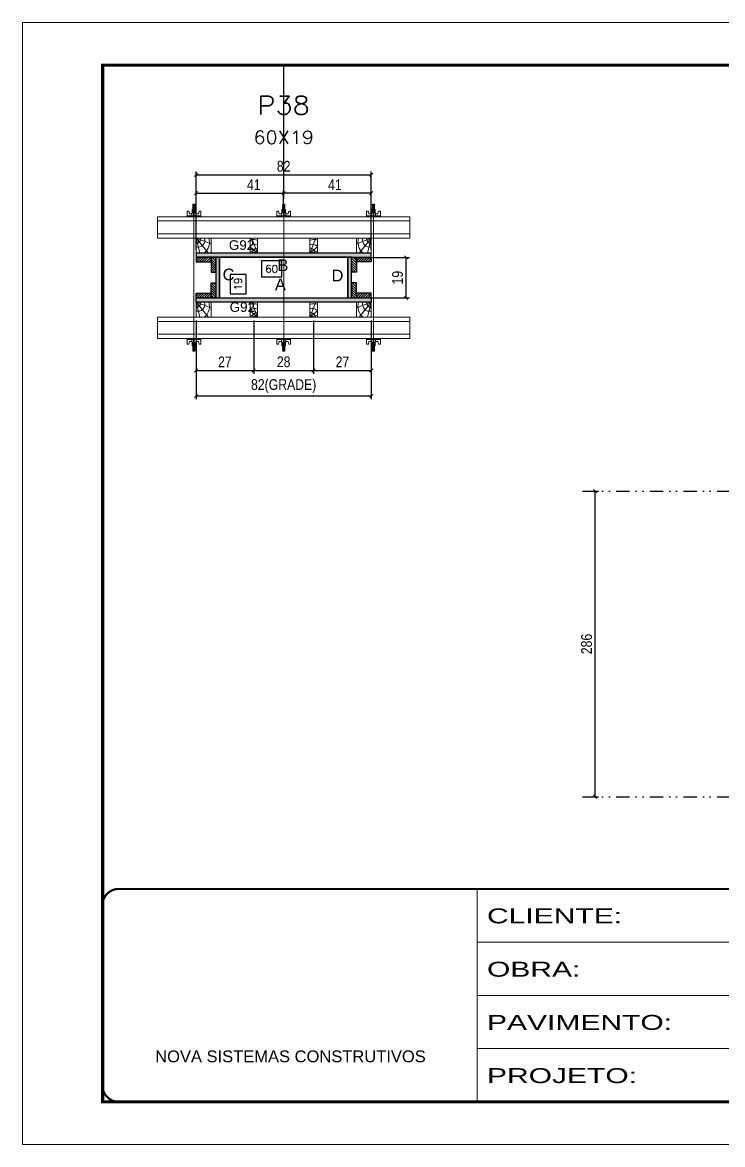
# Model space of a CAD drawing. Extents: x 808 to 7089, y -98 to 17032.
# Drawn here: x 808 to 1463, y 1051 to 2101 of the extents above; entities that cross this region are included whole.
import ezdxf
from ezdxf.enums import TextEntityAlignment as Align

# ---------------------------------------------------------------- set-up
doc = ezdxf.new("R2010")
doc.units = 0
for name, pattern in [('CONTINUO', [0]), ('DASHED', [0.75, 0.5, -0.25]), ('DIVIDE2', [0.625, 0.25, -0.125, 0, -0.125, 0, -0.125]), ('HIDDEN', [0.375, 0.25, -0.125])]:
    doc.linetypes.add(name, pattern=pattern)
for name, color, linetype in [('CHAPA', 1, 'Continuous'), ('COTA', 241, 'Continuous'), ('Cota Seção (2x)', 241, 'Continuous'), ('MEIO_PONT', 93, 'Continuous'), ('Nível', 160, 'Continuous'), ('Painéis', 200, 'Continuous'), ('SARRAFO', 251, 'Continuous'), ('Texto de Titulo', 7, 'Continuous'), ('Texto Qtd Sarr', 242, 'Continuous'), ('TEXTO_GERAL', 7, 'Continuous')]:
    doc.layers.add(name, color=color, linetype=linetype)
for name, color, linetype, lineweight in [('Folhas', 255, 'Continuous', 9), ('Hachura', 251, 'Continuous', 9), ('Madeira', 126, 'Continuous', 18), ('Perfil Metálico', 224, 'Continuous', 18), ('SARRAFO DE PRESSAO', 251, 'DASHED', 9), ('Texto Seção', 7, 'Continuous', 15)]:
    doc.layers.add(name, color=color, linetype=linetype, lineweight=lineweight)
doc.styles.add('ARIAL', font='arial.ttf')
doc.styles.add('COTA TECNICA 2X', font='techl___.ttf', dxfattribs={"height": 10})
doc.styles.add('COTA TECNICA-50', font='techl___.ttf', dxfattribs={"height": 10})
doc.styles.add('ROMANS', font='romans.shx')
doc.styles.add('SANSSERIF', font='sas_____.pfb')
doc.styles.add('Tecnologia', font='')
doc.styles.get('Tecnologia').set_extended_font_data('Forgotten Futurist')
doc.dimstyles.new('COTA PAINEL-50', dxfattribs={"dimtxt": 10, "dimasz": 3, "dimexe": 3, "dimexo": 3, "dimgap": 3, "dimtad": 1, "dimdec": 1, "dimzin": 12, "dimdsep": 46, "dimtxsty": 'COTA TECNICA-50', "dimblk1": 'OBLIQUE', "dimblk2": 'OBLIQUE', "dimsah": 1, "dimcen": 0.9, "dimclrd": 4, "dimclre": 4, "dimclrt": 240, "dimadec": 1, "dimazin": 3, "dimtfac": 1, "dimtdec": 1, "dimtmove": 0, "dimatfit": 3, "dimfxl": 1, "dimtolj": 1, "dimtzin": 12, "dimarcsym": 0})
doc.dimstyles.new('SECAO PILAR', dxfattribs={"dimtxt": 10, "dimasz": 3, "dimexe": 3, "dimexo": 3, "dimgap": 3, "dimtad": 1, "dimdec": 1, "dimlfac": 0.5, "dimzin": 12, "dimdsep": 46, "dimtxsty": 'COTA TECNICA 2X', "dimblk1": 'OBLIQUE', "dimblk2": 'OBLIQUE', "dimsah": 1, "dimcen": 0.9, "dimclrd": 256, "dimclre": 256, "dimclrt": 256, "dimadec": 1, "dimazin": 3, "dimtfac": 1, "dimtdec": 1, "dimtmove": 0, "dimatfit": 3, "dimfxl": 1, "dimtolj": 1, "dimtzin": 12, "dimarcsym": 0})
doc.dimstyles.new('SECÇÃO 2', dxfattribs={"dimtxt": 7, "dimasz": 6, "dimexe": 0.18, "dimexo": 2, "dimgap": -4, "dimtad": 3, "dimdec": 1, "dimlfac": 0.5, "dimzin": 12, "dimdsep": 46, "dimtxsty": 'ROMANS', "dimblk": 'ARCHTICK', "dimcen": 0.09, "dimse1": 1, "dimse2": 1, "dimsd1": 1, "dimsd2": 1, "dimclrd": 180, "dimclre": 5, "dimclrt": 1, "dimadec": 0, "dimazin": 3, "dimtfac": 1, "dimtdec": 1, "dimtofl": 0, "dimtmove": 0, "dimatfit": 3, "dimldrblk": 'ARCHTICK', "dimfxl": 1, "dimtolj": 1, "dimtzin": 0, "dimarcsym": 0})
pattern_1 = [(225, (-8368.3097, -21048.1592), (1.12253202, -1.12253202), [])]
pattern_2 = [(225, (-8153.3097, -21048.1592), (1.12253202, -1.12253202), [])]
pattern_3 = [(135, (-21775.166, 11346.2008), (-1.12253202, -1.12253202), [])]
pattern_4 = [(135, (-21795.166, 11346.2008), (-1.12253202, -1.12253202), [])]

# ---------------------------------------------------------------- blocks, each defined once
blk = doc.blocks.new('9999999999')
at = {"color": 30, "linetype": 'CONTINUO'}
for p, q in [((98564.6, 34230.2), (98564.6, 34429.4)), ((98564.6, 34379.6), (99584, 34379.6)), ((98564.6, 34329.8), (99488, 34329.8)), ((98564.6, 34280), (99488, 34280))]:
    blk.add_line(p, q, dxfattribs=at)
at = {"color": 30, "linetype": 'CONTINUO', "const_width": 2}
blk.add_lwpolyline([(99584, 34230.2), (99584, 34414.4, 0.414214), (99569, 34429.4), (98229, 34429.4, 0.414214), (98214, 34414.4), (98214, 34245.2, 0.414214), (98229, 34230.2), (99584, 34230.2)], format="xyb", dxfattribs=at)
at = {"layer": 'Folhas'}
blk.add_lwpolyline([(98139, 34190.2), (99624, 34190.2), (99624, 35240.2), (98139, 35240.2)], close=True, dxfattribs=at)
at = {"layer": 'Folhas', "color": 30, "const_width": 3}
blk.add_lwpolyline([(98214, 34230.2), (99584, 34230.2), (99584, 35200.2), (98214, 35200.2)], close=True, dxfattribs=at)
at = {"color": 7, "linetype": 'Continuous', "ltscale": 5, "style": 'ARIAL'}
blk.add_text('NOVA SISTEMAS CONSTRUTIVOS', height=11.059, dxfattribs=at).set_placement((98263.2, 34267.2))
at = {"layer": 'Folhas', "color": 7, "style": 'Tecnologia', "width": 1.5}
for s, p in [('CLIENTE:', (98573.7, 34397.2)), ('OBRA:', (98573.7, 34347.3)), ('PAVIMENTO:', (98573.7, 34297.5)), ('PROJETO:', (98573.7, 34247.7))]:
    blk.add_text(s, height=14, dxfattribs=at).set_placement(p)
blk = doc.blocks.new('titulo1')
at = {"layer": 'Defpoints', "color": 252, "linetype": 'HIDDEN', "ltscale": 2}
blk.add_line((0, 0), (0, 125), dxfattribs=at)
at = {"layer": 'Defpoints', "style": 'ROMANS', "oblique": 15}
blk.add_attdef('FOLHA', text='', height=10, dxfattribs=at).set_placement((0, 15.6), align=Align.MIDDLE_CENTER)
at = {"layer": 'Texto Qtd Sarr', "color": 3, "style": 'ROMANS', "oblique": 15}
for tag, height, p in [('TITULO', 17, (0, 71.4)), ('SEÇÃO', 12, (0, 41.5))]:
    blk.add_attdef(tag, text='', height=height, dxfattribs=at).set_placement(p, align=Align.MIDDLE_CENTER)
blk = doc.blocks.new('*D88')
at = {"layer": 'Cota Seção (2x)', "color": 180, "lineweight": -2, "transparency": 16777216}
for p, q in [((1050.9, 1877.9), (1031.9, 1877.9)), ((1031.9, 1877.9), (1031.9, 1862.9)), ((1050.9, 1862.9), (1050.9, 1877.9)), ((1031.9, 1862.9), (1050.9, 1862.9))]:
    blk.add_line(p, q, dxfattribs=at)
at = {"layer": 'Defpoints', "color": 0, "transparency": 16777216}
for p in [(1112.6, 1858.9), (992.6, 1843.2), (1112.6, 1843.2)]:
    blk.add_point(p, dxfattribs=at)
at = {"layer": 'Cota Seção (2x)', "color": 1, "transparency": 16777216, "insert": (1041.4, 1870.4), "char_height": 7, "attachment_point": 5, "style": 'ROMANS'}
blk.add_mtext('\\A1;60', dxfattribs=at)
blk = doc.blocks.new('_ArchTick')
at = {"color": 0, "linetype": 'ByBlock', "const_width": 0.15}
blk.add_lwpolyline([(-0.5, -0.5), (0.5, 0.5)], dxfattribs=at)
blk = doc.blocks.new('*D89')
at = {"layer": 'Cota Seção (2x)', "color": 180, "lineweight": -2, "transparency": 16777216}
for p, q in [((1017.4, 1865.2), (1002.4, 1865.2)), ((1002.4, 1865.2), (1002.4, 1847.2)), ((1017.4, 1847.2), (1017.4, 1865.2)), ((1002.4, 1847.2), (1017.4, 1847.2))]:
    blk.add_line(p, q, dxfattribs=at)
at = {"layer": 'Defpoints', "color": 0, "transparency": 16777216}
for p in [(992.6, 1881.2), (1021.4, 1881.2), (992.6, 1843.2)]:
    blk.add_point(p, dxfattribs=at)
at = {"layer": 'Cota Seção (2x)', "color": 1, "transparency": 16777216, "insert": (1009.9, 1856.2), "char_height": 7, "attachment_point": 5, "rotation": 90, "style": 'ROMANS'}
blk.add_mtext('\\A1;19', dxfattribs=at)
blk = doc.blocks.new('_Oblique')
at = {"color": 0, "linetype": 'ByBlock', "lineweight": -2}
blk.add_line((-0.5, -0.5), (0.5, 0.5), dxfattribs=at)
blk = doc.blocks.new('*D1580')
at = {"layer": 'Cota Seção (2x)', "lineweight": -2, "transparency": 16777216}
for p, q in [((1119.2, 1881.2), (1170.3, 1881.2)), ((1167.3, 1843.2), (1167.3, 1881.2)), ((1119.2, 1843.2), (1170.3, 1843.2))]:
    blk.add_line(p, q, dxfattribs=at)
at = {"layer": 'Defpoints', "color": 0, "transparency": 16777216}
for p in [(1116.2, 1881.2), (1167.3, 1881.2), (1116.2, 1843.2)]:
    blk.add_point(p, dxfattribs=at)
at = {"layer": 'Cota Seção (2x)', "lineweight": -2, "transparency": 16777216, "xscale": 3, "yscale": 3, "zscale": 3}
for p, rotation in [((1167.3, 1881.2), 90), ((1167.3, 1843.2), 270)]:
    blk.add_blockref('_Oblique', p, dxfattribs=dict(at, rotation=rotation))
at = {"layer": 'Cota Seção (2x)', "transparency": 16777216, "insert": (1159.2, 1862.2), "char_height": 10, "attachment_point": 5, "rotation": 90, "style": 'COTA TECNICA 2X'}
blk.add_mtext('\\A1;19', dxfattribs=at)
blk = doc.blocks.new('*D90')
at = {"layer": 'Cota Seção (2x)', "lineweight": -2, "transparency": 16777216}
for p, q in [((970.6, 1822.2), (970.6, 1748.5)), ((1134.6, 1822.2), (1134.6, 1748.5)), ((970.6, 1751.5), (1134.6, 1751.5))]:
    blk.add_line(p, q, dxfattribs=at)
at = {"layer": 'Defpoints', "color": 0, "transparency": 16777216}
for p in [(970.6, 1825.2), (1134.6, 1825.2), (1134.6, 1751.5)]:
    blk.add_point(p, dxfattribs=at)
at = {"layer": 'Cota Seção (2x)', "lineweight": -2, "transparency": 16777216, "xscale": 3, "yscale": 3, "zscale": 3, "rotation": 180}
blk.add_blockref('_Oblique', (970.6, 1751.5), dxfattribs=at)
at = {"layer": 'Cota Seção (2x)', "lineweight": -2, "transparency": 16777216, "xscale": 3, "yscale": 3, "zscale": 3}
blk.add_blockref('_Oblique', (1134.6, 1751.5), dxfattribs=at)
at = {"layer": 'Cota Seção (2x)', "transparency": 16777216, "insert": (1052.6, 1760.7), "char_height": 10, "attachment_point": 5, "style": 'COTA TECNICA 2X'}
blk.add_mtext('\\A1;82(GRADE)', dxfattribs=at)
blk = doc.blocks.new('*D91')
at = {"layer": 'Cota Seção (2x)', "lineweight": -2, "transparency": 16777216}
for p, q in [((1080.6, 1822.2), (1080.6, 1772.3)), ((1134.6, 1822.2), (1134.6, 1772.3)), ((1080.6, 1775.3), (1134.6, 1775.3))]:
    blk.add_line(p, q, dxfattribs=at)
at = {"layer": 'Defpoints', "color": 0, "transparency": 16777216}
for p in [(1080.6, 1825.2), (1134.6, 1825.2), (1134.6, 1775.3)]:
    blk.add_point(p, dxfattribs=at)
at = {"layer": 'Cota Seção (2x)', "lineweight": -2, "transparency": 16777216, "xscale": 3, "yscale": 3, "zscale": 3, "rotation": 180}
blk.add_blockref('_Oblique', (1080.6, 1775.3), dxfattribs=at)
at = {"layer": 'Cota Seção (2x)', "lineweight": -2, "transparency": 16777216, "xscale": 3, "yscale": 3, "zscale": 3}
blk.add_blockref('_Oblique', (1134.6, 1775.3), dxfattribs=at)
at = {"layer": 'Cota Seção (2x)', "transparency": 16777216, "insert": (1107.6, 1783.4), "char_height": 10, "attachment_point": 5, "style": 'COTA TECNICA 2X'}
blk.add_mtext('\\A1;27', dxfattribs=at)
blk = doc.blocks.new('*D92')
at = {"layer": 'Cota Seção (2x)', "lineweight": -2, "transparency": 16777216}
for p, q in [((970.6, 1822.2), (970.6, 1772.3)), ((1024.6, 1822.2), (1024.6, 1772.3)), ((970.6, 1775.3), (1024.6, 1775.3))]:
    blk.add_line(p, q, dxfattribs=at)
at = {"layer": 'Defpoints', "color": 0, "transparency": 16777216}
for p in [(970.6, 1825.2), (1024.6, 1825.2), (1024.6, 1775.3)]:
    blk.add_point(p, dxfattribs=at)
at = {"layer": 'Cota Seção (2x)', "lineweight": -2, "transparency": 16777216, "xscale": 3, "yscale": 3, "zscale": 3, "rotation": 180}
blk.add_blockref('_Oblique', (970.6, 1775.3), dxfattribs=at)
at = {"layer": 'Cota Seção (2x)', "lineweight": -2, "transparency": 16777216, "xscale": 3, "yscale": 3, "zscale": 3}
blk.add_blockref('_Oblique', (1024.6, 1775.3), dxfattribs=at)
at = {"layer": 'Cota Seção (2x)', "transparency": 16777216, "insert": (997.6, 1783.4), "char_height": 10, "attachment_point": 5, "style": 'COTA TECNICA 2X'}
blk.add_mtext('\\A1;27', dxfattribs=at)
blk = doc.blocks.new('*D93')
at = {"layer": 'Cota Seção (2x)', "lineweight": -2, "transparency": 16777216}
for p, q in [((1024.6, 1822.2), (1024.6, 1772.3)), ((1080.6, 1822.2), (1080.6, 1772.3)), ((1024.6, 1775.3), (1080.6, 1775.3))]:
    blk.add_line(p, q, dxfattribs=at)
at = {"layer": 'Defpoints', "color": 0, "transparency": 16777216}
for p in [(1024.6, 1825.2), (1080.6, 1825.2), (1080.6, 1775.3)]:
    blk.add_point(p, dxfattribs=at)
at = {"layer": 'Cota Seção (2x)', "lineweight": -2, "transparency": 16777216, "xscale": 3, "yscale": 3, "zscale": 3, "rotation": 180}
blk.add_blockref('_Oblique', (1024.6, 1775.3), dxfattribs=at)
at = {"layer": 'Cota Seção (2x)', "lineweight": -2, "transparency": 16777216, "xscale": 3, "yscale": 3, "zscale": 3}
blk.add_blockref('_Oblique', (1080.6, 1775.3), dxfattribs=at)
at = {"layer": 'Cota Seção (2x)', "transparency": 16777216, "insert": (1052.6, 1783.4), "char_height": 10, "attachment_point": 5, "style": 'COTA TECNICA 2X'}
blk.add_mtext('\\A1;28', dxfattribs=at)
blk = doc.blocks.new('*D94')
at = {"layer": 'Cota Seção (2x)', "lineweight": -2, "transparency": 16777216}
for p, q in [((970.6, 1888.2), (970.6, 1961.4)), ((970.6, 1958.4), (1134.6, 1958.4)), ((1134.6, 1888.2), (1134.6, 1961.4))]:
    blk.add_line(p, q, dxfattribs=at)
at = {"layer": 'Defpoints', "color": 0, "transparency": 16777216}
for p in [(1134.6, 1958.4), (970.6, 1885.2), (1134.6, 1885.2)]:
    blk.add_point(p, dxfattribs=at)
at = {"layer": 'Cota Seção (2x)', "lineweight": -2, "transparency": 16777216, "xscale": 3, "yscale": 3, "zscale": 3, "rotation": 180}
blk.add_blockref('_Oblique', (970.6, 1958.4), dxfattribs=at)
at = {"layer": 'Cota Seção (2x)', "lineweight": -2, "transparency": 16777216, "xscale": 3, "yscale": 3, "zscale": 3}
blk.add_blockref('_Oblique', (1134.6, 1958.4), dxfattribs=at)
at = {"layer": 'Cota Seção (2x)', "transparency": 16777216, "insert": (1052.6, 1966.4), "char_height": 10, "attachment_point": 5, "style": 'COTA TECNICA 2X'}
blk.add_mtext('\\A1;82', dxfattribs=at)
blk = doc.blocks.new('*D95')
at = {"layer": 'Cota Seção (2x)', "lineweight": -2, "transparency": 16777216}
for p, q in [((970.6, 1922.2), (970.6, 1944.2)), ((1052.6, 1922.2), (1052.6, 1944.2)), ((970.6, 1941.2), (1052.6, 1941.2))]:
    blk.add_line(p, q, dxfattribs=at)
at = {"layer": 'Defpoints', "color": 0, "transparency": 16777216}
for p in [(1052.6, 1941.2), (970.6, 1919.2), (1052.6, 1919.2)]:
    blk.add_point(p, dxfattribs=at)
at = {"layer": 'Cota Seção (2x)', "lineweight": -2, "transparency": 16777216, "xscale": 3, "yscale": 3, "zscale": 3, "rotation": 180}
blk.add_blockref('_Oblique', (970.6, 1941.2), dxfattribs=at)
at = {"layer": 'Cota Seção (2x)', "lineweight": -2, "transparency": 16777216, "xscale": 3, "yscale": 3, "zscale": 3}
blk.add_blockref('_Oblique', (1052.6, 1941.2), dxfattribs=at)
at = {"layer": 'Cota Seção (2x)', "transparency": 16777216, "insert": (1024.6, 1949.2), "char_height": 10, "attachment_point": 5, "style": 'COTA TECNICA 2X'}
blk.add_mtext('\\A1;41', dxfattribs=at)
blk = doc.blocks.new('*D96')
at = {"layer": 'Cota Seção (2x)', "lineweight": -2, "transparency": 16777216}
for p, q in [((1052.6, 1922.2), (1052.6, 1944.2)), ((1134.6, 1922.2), (1134.6, 1944.2)), ((1134.6, 1941.2), (1052.6, 1941.2))]:
    blk.add_line(p, q, dxfattribs=at)
at = {"layer": 'Defpoints', "color": 0, "transparency": 16777216}
for p in [(1052.6, 1941.2), (1052.6, 1919.2), (1134.6, 1919.2)]:
    blk.add_point(p, dxfattribs=at)
at = {"layer": 'Cota Seção (2x)', "lineweight": -2, "transparency": 16777216, "xscale": 3, "yscale": 3, "zscale": 3, "rotation": 180}
blk.add_blockref('_Oblique', (1052.6, 1941.2), dxfattribs=at)
at = {"layer": 'Cota Seção (2x)', "lineweight": -2, "transparency": 16777216, "xscale": 3, "yscale": 3, "zscale": 3}
blk.add_blockref('_Oblique', (1134.6, 1941.2), dxfattribs=at)
at = {"layer": 'Cota Seção (2x)', "transparency": 16777216, "insert": (1100.6, 1949.2), "char_height": 10, "attachment_point": 5, "style": 'COTA TECNICA 2X'}
blk.add_mtext('\\A1;41', dxfattribs=at)
blk = doc.blocks.new('C')
at = {"layer": 'Hachura', "color": 0}
for p, q in [((0, 3.22), (0, -3.22)), ((0.45, 3.22), (0, 3.22)), ((0.46, 3.16), (0, 3.16)), ((0.46, 3.05), (0, 3.05)), ((0.46, 2.88), (0, 2.88)), ((0, 2.75), (0, -1.16)), ((0.46, 2.65), (0, 2.65)), ((0.46, 2.23), (0, 2.23)), ((0.46, 1.51), (0, 1.51)), ((0.39, 0.49), (0.17, 0.49)), ((0.45, -3.23), (0.45, 3.22)), ((0.45, 3.22), (2.58, 3.22)), ((1.74, 0.97), (0.45, 0.97)), ((1.45, 0.1), (0.45, 0.1)), ((1.35, 1.94), (1.35, 0.96)), ((2.58, 2.39), (1.47, 2.09)), ((1.74, -0.97), (1.74, 0.97)), ((1.74, 0.97), (1.74, 0.84)), ((1.74, 0.97), (1.74, 0.84)), ((1.74, 0.84), (3.35, 0.84)), ((3.35, 0.45), (1.74, 0.45)), ((2.58, 3.22), (2.58, 2.39)), ((3.32, 0.84), (3.32, -0.84)), ((3.35, 0.84), (3.35, -0.84)), ((3.68, 0.45), (3.35, 0.45)), ((3.84, -0.52), (3.35, 0.45)), ((3.35, 0.06), (3.67, -0.57)), ((3.68, 0.45), (4.16, -0.52)), ((3.72, 0.5), (4.25, -0.57)), ((4.37, -0.55), (3.83, 0.53)), ((4.15, 0.45), (3.93, 0.45)), ((4.42, -0.52), (3.93, 0.45)), ((4.15, 0.45), (4.26, 0.45)), ((4.26, 0.45), (4.74, -0.52)), ((4.3, 0.5), (4.83, -0.57)), ((4.95, -0.55), (4.41, 0.53)), ((4.51, 0.45), (4.84, 0.45)), ((5, -0.52), (4.51, 0.45)), ((4.84, 0.45), (5.32, -0.52)), ((4.88, 0.5), (5.41, -0.57)), ((5.53, -0.55), (4.99, 0.53)), ((5.58, -0.52), (5.09, 0.45)), ((5.42, 0.45), (5.09, 0.45)), ((5.58, -0.52), (5.09, 0.45)), ((5.42, 0.45), (5.74, -0.19)), ((5.46, 0.5), (5.74, -0.07)), ((5.74, 0.19), (5.57, 0.53)), ((5.74, 0.32), (5.68, 0.45)), ((5.68, 0.45), (5.74, 0.45)), ((5.74, 0.45), (5.9, 0.29)), ((5.74, 0.45), (5.74, -0.52)), ((5.9, -0.36), (5.9, 0.29)), ((0.45, 0), (0, 0)), ((0.46, -1.52), (0, -1.52)), ((0.46, -2.23), (0, -2.23)), ((0.46, -2.65), (0, -2.65)), ((0.46, -2.88), (0, -2.88)), ((0.46, -3.05), (0, -3.05)), ((0.46, -3.16), (0, -3.16)), ((0, -3.22), (2.57, -3.22)), ((0.08, -0.48), (0.29, -0.48)), ((0.29, -0.48), (0.4, -0.48)), ((0.45, 0), (0.45, -0.97)), ((0.45, -0.16), (1.45, -0.16)), ((0.45, -0.65), (0.45, -0.32)), ((0.45, -3.23), (0.45, -0.65)), ((0.45, -0.97), (1.74, -0.97)), ((1.35, -1.94), (1.35, -0.97)), ((2.58, -2.39), (1.47, -2.1)), ((3.35, -0.32), (1.74, -0.32)), ((3.35, -0.84), (1.74, -0.84)), ((2.58, -3.23), (2.58, -2.39)), ((3.35, -0.07), (3.58, -0.52)), ((3.35, -0.52), (3.58, -0.52)), ((3.84, -0.52), (4.16, -0.52)), ((4.42, -0.52), (4.74, -0.52)), ((4.63, -0.52), (4.74, -0.52)), ((5, -0.52), (5.32, -0.52)), ((5.58, -0.52), (5.74, -0.52)), ((5.74, -0.52), (5.9, -0.36)), ((5.74, -0.52), (5.74, -0.52))]:
    blk.add_line(p, q, dxfattribs=at)
for centre, radius, start, end in [((1.52, 1.94), 0.161, 104.7436, 180), ((1.44, -0.03), 0.129, 272.695, 87.305), ((3.81, 0.39), 0.143, 25.5688, 154.4312), ((4.39, 0.39), 0.143, 25.5688, 154.4312), ((4.97, 0.39), 0.143, 25.5688, 154.4312), ((5.55, 0.39), 0.143, 25.5688, 154.4312), ((0.17, -0.37), 0.174, 221.744, 317.8592), ((1.52, -1.94), 0.161, 180, 255.2564), ((3.71, -0.4), 0.174, 222.1408, 318.256), ((4.29, -0.4), 0.174, 222.1408, 318.256), ((4.87, -0.4), 0.174, 222.1408, 318.256), ((5.45, -0.4), 0.174, 222.1408, 318.256), ((5.61, -0.4), 0.174, 317.8592, 318.256)]:
    blk.add_arc(centre, radius, start, end, dxfattribs=at)
blk = doc.blocks.new('PONTALETE')
at = {"layer": 'Madeira'}
for q in [(2.71, 7), (7, 5.76), (7, 1.74)]:
    blk.add_line((0, 0), q, dxfattribs=at)
blk.add_lwpolyline([(0, 0), (7, 0), (7, 7), (0, 7)], close=True, dxfattribs=at)
for centre, radius, start, end in [((2.04, 0.06), 6.23, 37.2818, 109.0913), ((1.09, 0.9), 3.19, 343.603, 109.9847), ((-0.21, -0.78), 3.09, 14.6322, 86.0383)]:
    blk.add_arc(centre, radius, start, end, dxfattribs=at)
blk = doc.blocks.new('MEIO PONTALETE')
at = {"layer": 'Madeira'}
for q in [(2.71, 7), (3.5, 2.88), (3.5, 0.87)]:
    blk.add_line((0, 0), q, dxfattribs=at)
blk.add_lwpolyline([(0, 0), (3.5, 0), (3.5, 7), (0, 7)], close=True, dxfattribs=at)
for centre, radius, start, end in [((2.04, 0.06), 6.23, 76.4499, 109.0913), ((1.09, 0.9), 3.19, 40.9063, 109.9847), ((-0.21, -0.78), 3.09, 14.6322, 86.0383)]:
    blk.add_arc(centre, radius, start, end, dxfattribs=at)
blk = doc.blocks.new('*D1581')
at = {"layer": 'COTA', "color": 4, "lineweight": -2, "transparency": 16777216}
for p, q in [((1335.3, 1662.4), (1347.2, 1662.4)), ((1344.2, 1376.4), (1344.2, 1662.4)), ((1335.3, 1376.4), (1347.2, 1376.4))]:
    blk.add_line(p, q, dxfattribs=at)
at = {"layer": 'Defpoints', "color": 0, "transparency": 16777216}
for p in [(1332.3, 1662.4), (1344.2, 1662.4), (1332.3, 1376.4)]:
    blk.add_point(p, dxfattribs=at)
at = {"layer": 'COTA', "color": 4, "lineweight": -2, "transparency": 16777216, "xscale": 3, "yscale": 3, "zscale": 3}
for p, rotation in [((1344.2, 1662.4), 90), ((1344.2, 1376.4), 270)]:
    blk.add_blockref('_Oblique', p, dxfattribs=dict(at, rotation=rotation))
at = {"layer": 'COTA', "color": 240, "transparency": 16777216, "insert": (1336.1, 1519.4), "char_height": 10, "attachment_point": 5, "rotation": 90, "style": 'COTA TECNICA-50'}
blk.add_mtext('\\A1;286', dxfattribs=at)

msp = doc.modelspace()

# ---------------------------------------------------------------- hatches: boundary and pattern name
at = {"layer": 'Hachura'}
h = msp.add_hatch(color=256, dxfattribs=at)
h.dxf.hatch_style = 1
h.paths.add_polyline_path([(1134.64, 1881.25), (1134.64, 1885.25), (970.64, 1885.25), (970.64, 1881.25)])
h = msp.add_hatch(color=256, dxfattribs=at)
h.dxf.hatch_style = 1
h.paths.add_polyline_path([(1134.64, 1881.25), (1134.64, 1885.25), (970.64, 1885.25), (970.64, 1881.25)])
h = msp.add_hatch(dxfattribs=at)
h.set_pattern_fill('ANSI31', color=256, scale=0.5, angle=180, style=0)
h.set_pattern_definition(pattern_2)
h.paths.add_polyline_path([(984.64, 1881.25), (984.64, 1876.85), (970.64, 1876.85), (970.64, 1881.25)])
h = msp.add_hatch(dxfattribs=at)
h.set_pattern_fill('ANSI31', color=256, scale=0.5, angle=90, style=0)
h.set_pattern_definition(pattern_4)
h.paths.add_polyline_path([(989.04, 1867.25), (984.64, 1867.25), (984.64, 1881.25), (989.04, 1881.25)])
h = msp.add_hatch(color=256, dxfattribs=at)
h.dxf.hatch_style = 1
h.paths.add_polyline_path([(989.04, 1843.25), (992.64, 1843.25), (992.64, 1881.25), (989.04, 1881.25)])
h = msp.add_hatch(color=256, dxfattribs=at)
h.dxf.hatch_style = 1
h.paths.add_polyline_path([(989.04, 1843.25), (992.64, 1843.25), (992.64, 1881.25), (989.04, 1881.25)])
h = msp.add_hatch(color=256, dxfattribs=at)
h.dxf.hatch_style = 1
h.paths.add_polyline_path([(1112.64, 1843.25), (1116.24, 1843.25), (1116.24, 1881.25), (1112.64, 1881.25)])
h = msp.add_hatch(color=256, dxfattribs=at)
h.dxf.hatch_style = 1
h.paths.add_polyline_path([(1112.64, 1843.25), (1116.24, 1843.25), (1116.24, 1881.25), (1112.64, 1881.25)])
h = msp.add_hatch(dxfattribs=at)
h.set_pattern_fill('ANSI31', color=256, scale=0.5, angle=90, style=0)
h.set_pattern_definition(pattern_3)
h.paths.add_polyline_path([(1116.24, 1867.25), (1120.64, 1867.25), (1120.64, 1881.25), (1116.24, 1881.25)])
h = msp.add_hatch(dxfattribs=at)
h.set_pattern_fill('ANSI31', color=256, scale=0.5, angle=180, style=0)
h.set_pattern_definition(pattern_1)
h.paths.add_polyline_path([(1120.64, 1881.25), (1120.64, 1876.85), (1134.64, 1876.85), (1134.64, 1881.25)])
h = msp.add_hatch(dxfattribs=at)
h.set_pattern_fill('ANSI31', color=256, scale=0.5, angle=90, style=0)
h.set_pattern_definition(pattern_4)
h.paths.add_polyline_path([(989.04, 1857.25), (984.64, 1857.25), (984.64, 1843.25), (989.04, 1843.25)])
h = msp.add_hatch(dxfattribs=at)
h.set_pattern_fill('ANSI31', color=256, scale=0.5, angle=90, style=0)
h.set_pattern_definition(pattern_3)
h.paths.add_polyline_path([(1116.24, 1857.25), (1120.64, 1857.25), (1120.64, 1843.25), (1116.24, 1843.25)])
h = msp.add_hatch(dxfattribs=at)
h.set_pattern_fill('ANSI31', color=256, scale=0.5, angle=180, style=0)
h.set_pattern_definition(pattern_2)
h.paths.add_polyline_path([(984.64, 1843.25), (984.64, 1847.65), (970.64, 1847.65), (970.64, 1843.25)])
h = msp.add_hatch(color=256, dxfattribs=at)
h.dxf.hatch_style = 1
h.paths.add_polyline_path([(1134.64, 1843.25), (1134.64, 1839.25), (970.64, 1839.25), (970.64, 1843.25)])
h = msp.add_hatch(color=256, dxfattribs=at)
h.dxf.hatch_style = 1
h.paths.add_polyline_path([(1134.64, 1843.25), (1134.64, 1839.25), (970.64, 1839.25), (970.64, 1843.25)])
h = msp.add_hatch(dxfattribs=at)
h.set_pattern_fill('ANSI31', color=256, scale=0.5, angle=180, style=0)
h.set_pattern_definition(pattern_1)
h.paths.add_polyline_path([(1120.64, 1843.25), (1120.64, 1847.65), (1134.64, 1847.65), (1134.64, 1843.25)])

# ---------------------------------------------------------------- linework, layer by layer
at = {"layer": 'CHAPA'}
for points in [[(1134.64, 1881.25), (1134.64, 1885.25), (970.64, 1885.25), (970.64, 1881.25)], [(1134.64, 1881.25), (1134.64, 1885.25), (970.64, 1885.25), (970.64, 1881.25)], [(989.04, 1843.25), (992.64, 1843.25), (992.64, 1881.25), (989.04, 1881.25)], [(989.04, 1843.25), (992.64, 1843.25), (992.64, 1881.25), (989.04, 1881.25)], [(1112.64, 1843.25), (1116.24, 1843.25), (1116.24, 1881.25), (1112.64, 1881.25)], [(1112.64, 1843.25), (1116.24, 1843.25), (1116.24, 1881.25), (1112.64, 1881.25)], [(1134.64, 1843.25), (1134.64, 1839.25), (970.64, 1839.25), (970.64, 1843.25)], [(1134.64, 1843.25), (1134.64, 1839.25), (970.64, 1839.25), (970.64, 1843.25)]]:
    msp.add_lwpolyline(points, close=True, dxfattribs=at)
at = {"layer": 'Hachura'}
for p, q in [((968.64, 1794.45), (968.63, 1926.25)), ((1052.64, 1794.45), (1052.65, 1926.25)), ((1136.64, 1794.45), (1136.65, 1926.25))]:
    msp.add_line(p, q, dxfattribs=at)
at = {"layer": 'Madeira'}
for points in [[(1134.64, 1885.25), (1134.64, 1899.25), (970.64, 1899.25), (970.64, 1885.25)], [(1134.64, 1839.25), (1134.64, 1825.25), (970.64, 1825.25), (970.64, 1839.25)]]:
    msp.add_lwpolyline(points, close=True, dxfattribs=at)
at = {"layer": 'Nível', "color": 4, "linetype": 'DIVIDE2', "ltscale": 50}
for p, q in [((1332.33, 1662.41), (2253.17, 1662.41)), ((1332.33, 1376.41), (2253.17, 1376.41))]:
    msp.add_line(p, q, dxfattribs=at)
at = {"layer": 'Painéis'}
msp.add_lwpolyline([(992.64, 1881.25), (992.64, 1843.25), (1112.64, 1843.25), (1112.64, 1881.25)], close=True, dxfattribs=at)
at = {"layer": 'Perfil Metálico'}
for points in [[(1170.64, 1919.25), (1170.64, 1899.25), (934.64, 1899.25), (934.64, 1919.25)], [(934.64, 1903.25), (934.64, 1915.25), (1170.64, 1915.25), (1170.64, 1903.25)], [(1170.64, 1805.25), (1170.64, 1825.25), (934.64, 1825.25), (934.64, 1805.25)], [(934.64, 1821.25), (934.64, 1809.25), (1170.64, 1809.25), (1170.64, 1821.25)]]:
    msp.add_lwpolyline(points, close=True, dxfattribs=at)
at = {"layer": 'SARRAFO'}
for points in [[(970.64, 1876.85), (984.64, 1876.85), (984.64, 1881.25), (970.64, 1881.25)], [(984.64, 1881.25), (984.64, 1867.25), (989.04, 1867.25), (989.04, 1881.25)], [(1120.64, 1881.25), (1120.64, 1867.25), (1116.24, 1867.25), (1116.24, 1881.25)], [(1134.64, 1876.85), (1120.64, 1876.85), (1120.64, 1881.25), (1134.64, 1881.25)], [(984.64, 1843.25), (984.64, 1857.25), (989.04, 1857.25), (989.04, 1843.25)], [(1120.64, 1843.25), (1120.64, 1857.25), (1116.24, 1857.25), (1116.24, 1843.25)], [(970.64, 1847.65), (984.64, 1847.65), (984.64, 1843.25), (970.64, 1843.25)], [(1134.64, 1847.65), (1120.64, 1847.65), (1120.64, 1843.25), (1134.64, 1843.25)]]:
    msp.add_lwpolyline(points, close=True, dxfattribs=at)

# ---------------------------------------------------------------- block references
at = {"layer": 'Hachura', "linetype": 'Continuous', "yscale": 2, "zscale": 2}
for p, xscale, rotation in [((968.64, 1919.25), -2, 270), ((1052.64, 1919.25), 2, 90), ((1136.64, 1919.25), 2, 90), ((968.64, 1805.25), 2, 269.9999999999999), ((1052.64, 1805.25), -2, 90), ((1136.64, 1805.25), -2, 90)]:
    msp.add_blockref('C', p, dxfattribs=dict(at, xscale=xscale, rotation=rotation))
at = {"layer": 'MEIO_PONT', "yscale": 2, "zscale": 2}
for p, xscale, rotation in [((970.64, 1899.25), 2, 269.9999999999999), ((1134.64, 1899.25), -2, 90), ((970.64, 1839.25), 2, 269.9999999999999), ((1134.64, 1839.25), -2, 90)]:
    msp.add_blockref('PONTALETE', p, dxfattribs=dict(at, xscale=xscale, rotation=rotation))
at = {"layer": 'MEIO_PONT', "yscale": 1.999999997962732, "zscale": 1.999999997962732}
for p, xscale in [((1028.14, 1885.25), -1.999999997962732), ((1077.14, 1885.25), 1.999999997962732), ((1028.14, 1825.25), -1.999999997962732), ((1077.14, 1825.25), 1.999999997962732)]:
    msp.add_blockref('MEIO PONTALETE', p, dxfattribs=dict(at, xscale=xscale))
at = {"layer": 'SARRAFO DE PRESSAO', "color": 6, "linetype": 'ByBlock'}
msp.add_blockref('9999999999', (-97330.81, -33139.2), dxfattribs=at)
at = {"layer": 'Texto Seção'}
ref = msp.add_blockref('titulo1', (1052.64, 1936), dxfattribs=at)
ref.add_attrib('TITULO', 'P38', dxfattribs={"layer": 'Texto de Titulo', "color": 7, "height": 17, "style": 'ROMANS', "width": 1.1}).set_placement((1052.64, 2023.5), align=Align.MIDDLE_CENTER)
ref.add_attrib('SEÇÃO', '60X19', dxfattribs={"layer": 'Texto de Titulo', "color": 7, "height": 12, "style": 'ROMANS', "width": 1.1}).set_placement((1052.64, 1993.5), align=Align.MIDDLE_CENTER)

# ---------------------------------------------------------------- texts
at = {"layer": 'TEXTO_GERAL', "color": 0, "linetype": 'Continuous', "style": 'SANSSERIF'}
for p in [(1001.29, 1892.7), (1002.04, 1834.68)]:
    msp.add_text('G92', height=9, dxfattribs=at).set_placement(p, align=Align.MIDDLE_LEFT)
at = {"layer": 'TEXTO_GERAL', "style": 'ARIAL'}
for s, p in [('C', (1001.03, 1865.15)), ('B', (1051.91, 1873.8)), ('D', (1102.98, 1864.15)), ('A', (1049.56, 1855.83))]:
    msp.add_text(s, height=11, dxfattribs=at).set_placement(p, align=Align.MIDDLE_CENTER)

# ---------------------------------------------------------------- dimensions: what is measured, and where the dimension line sits
at = {"layer": 'COTA'}
dim = msp.add_linear_dim(base=(1344.18, 1662.41), p1=(1332.33, 1376.41), p2=(1332.33, 1662.41), angle=90, dimstyle='COTA PAINEL-50', dxfattribs=at)
dim.commit()
dim.dimension.update_dxf_attribs({"geometry": '*D1581', "text_midpoint": (1336.05, 1519.41)})
at = {"layer": 'Cota Seção (2x)', "color": 241}
for base, p1, p2, picture, middle in [((1134.64, 1958.35), (970.64, 1885.25), (1134.64, 1885.25), '*D94', (1052.64, 1966.45)), ((1024.64, 1775.31), (970.64, 1825.25), (1024.64, 1825.25), '*D92', (997.64, 1783.39)), ((1080.64, 1775.31), (1024.64, 1825.25), (1080.64, 1825.25), '*D93', (1052.64, 1783.41)), ((1134.64, 1775.31), (1080.64, 1825.25), (1134.64, 1825.25), '*D91', (1107.64, 1783.39))]:
    dim = msp.add_linear_dim(base=base, p1=p1, p2=p2, dimstyle='SECAO PILAR', dxfattribs=at)
    dim.commit()
    dim.dimension.update_dxf_attribs({"geometry": picture, "text_midpoint": middle})
for base, p1, p2, dimstyle, picture, middle in [((1052.64, 1941.15), (970.64, 1919.25), (1052.64, 1919.25), 'SECAO PILAR', '*D95', (1024.64, 1941.15)), ((1112.64, 1858.9), (992.64, 1843.25), (1112.64, 1843.25), 'SECÇÃO 2', '*D88', (1041.41, 1858.9))]:
    dim = msp.add_linear_dim(base=base, p1=p1, p2=p2, dimstyle=dimstyle, dxfattribs=at)
    dim.commit()
    dim.dimension.update_dxf_attribs({"geometry": picture, "text_midpoint": middle, "dimtype": 160})
for base, p1, p2, angle, dimstyle, picture, middle in [((1052.64, 1941.15), (1134.64, 1919.25), (1052.64, 1919.25), 180, 'SECAO PILAR', '*D96', (1100.64, 1941.15)), ((1021.43, 1881.25), (992.64, 1843.25), (992.64, 1881.25), 90, 'SECÇÃO 2', '*D89', (1021.43, 1856.16))]:
    dim = msp.add_linear_dim(base=base, p1=p1, p2=p2, angle=angle, dimstyle=dimstyle, dxfattribs=at)
    dim.commit()
    dim.dimension.update_dxf_attribs({"geometry": picture, "text_midpoint": middle, "dimtype": 160})
dim = msp.add_linear_dim(base=(1167.28, 1881.25), p1=(1116.24, 1843.25), p2=(1116.24, 1881.25), angle=90, dimstyle='SECAO PILAR', dxfattribs=at)
dim.commit()
dim.dimension.update_dxf_attribs({"geometry": '*D1580', "text_midpoint": (1159.19, 1862.25)})
dim = msp.add_linear_dim(base=(1134.64, 1751.47), p1=(970.64, 1825.25), p2=(1134.64, 1825.25), text='<>(GRADE)', dimstyle='SECAO PILAR', dxfattribs=at)
dim.commit()
dim.dimension.update_dxf_attribs({"geometry": '*D90', "text_midpoint": (1052.64, 1760.69)})

doc.saveas('drawing.dxf')
